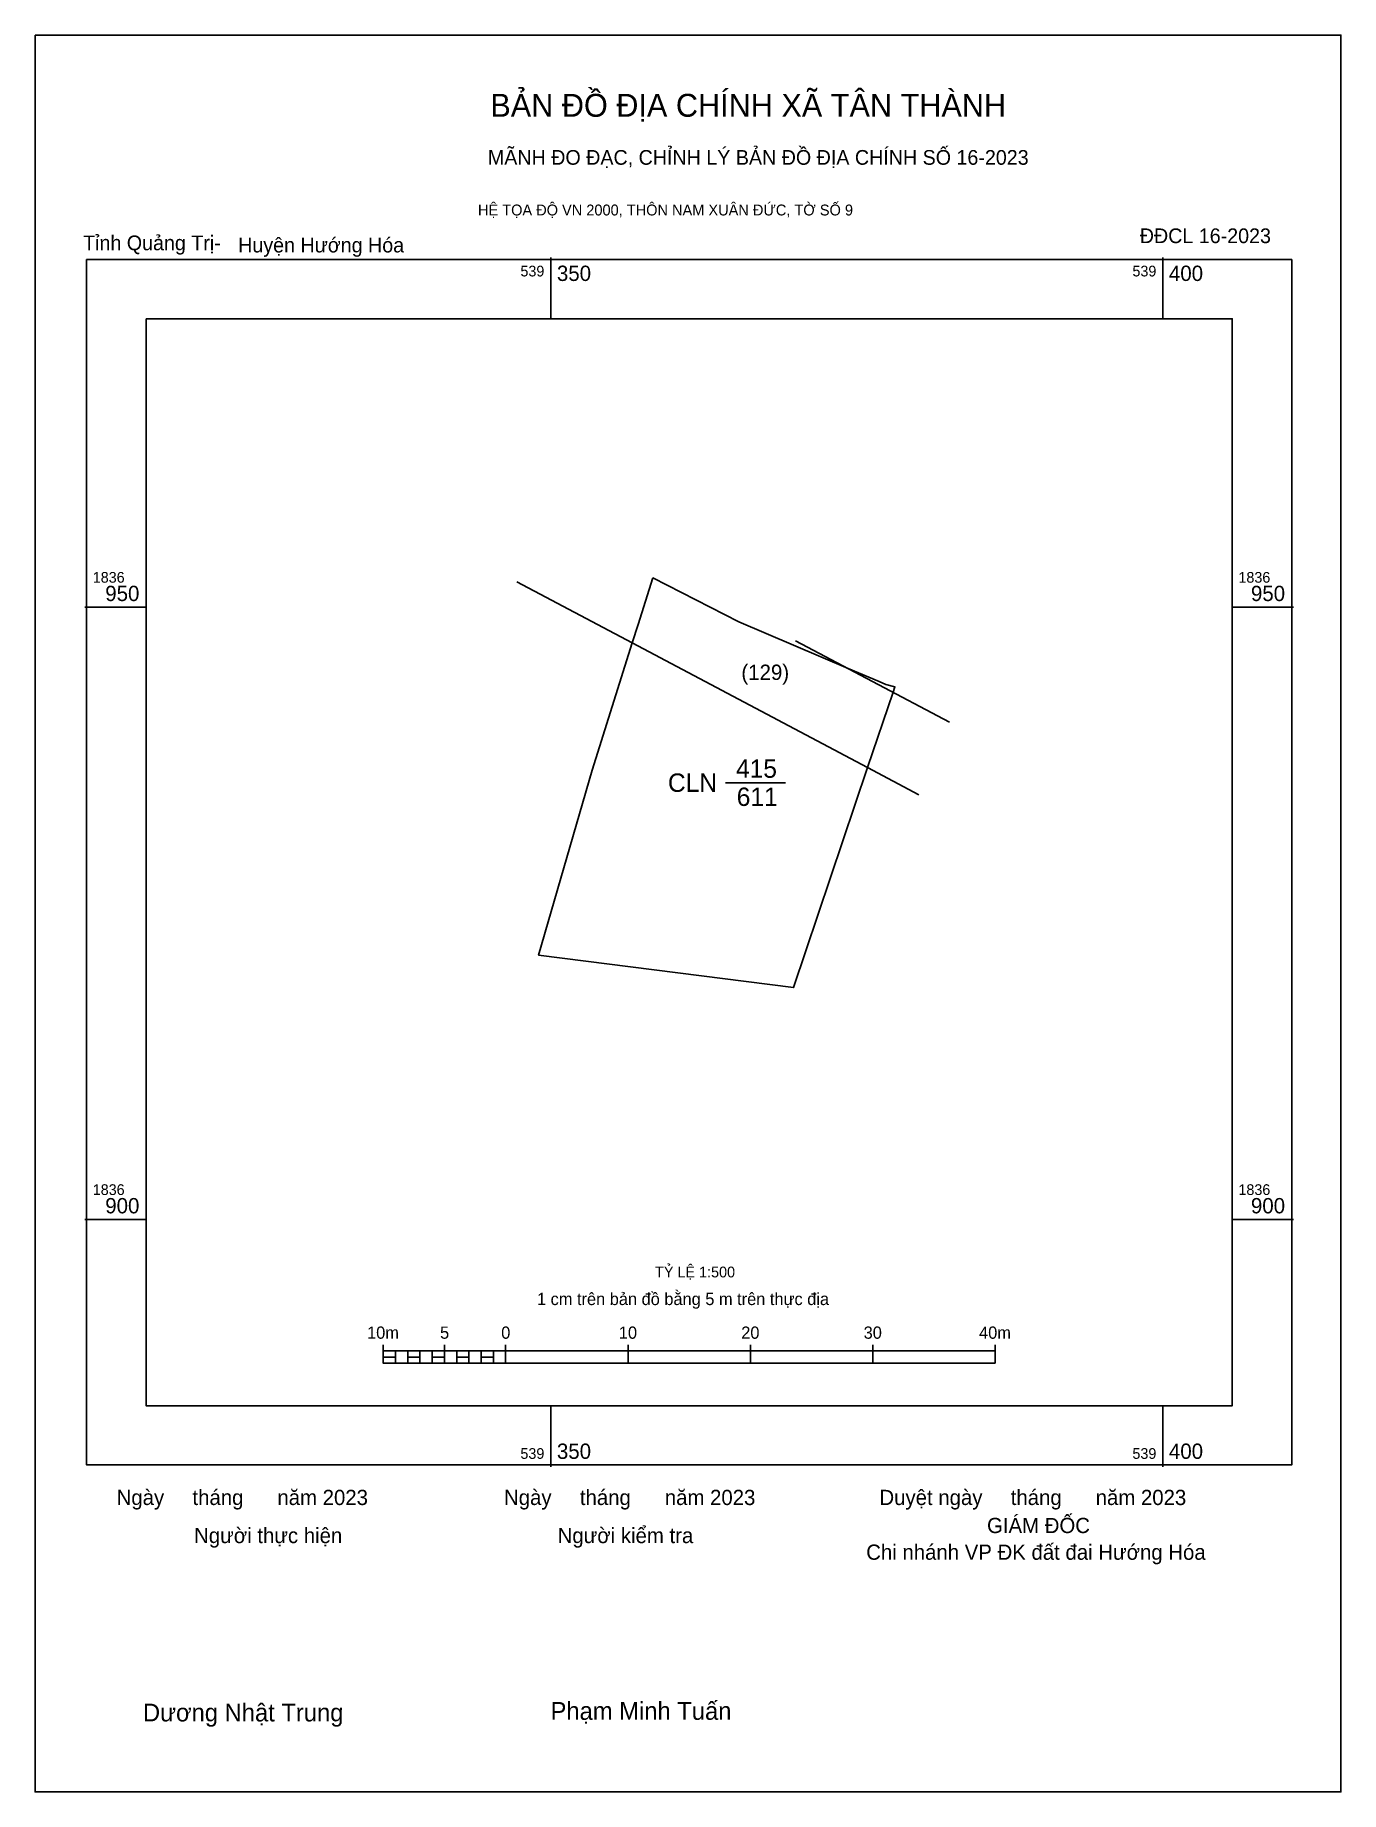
# Model space of a CAD drawing. Extents: x 539308 to 539415, y 1836853 to 1836997.
import ezdxf

# ---------------------------------------------------------------- set-up
doc = ezdxf.new("R2010")
doc.units = 0
for name, color, linetype in [('Level 10', 7, 'Continuous'), ('Level 13', 7, 'Continuous'), ('Level 15', 7, 'Continuous'), ('Level 27', 7, 'Continuous'), ('Level 59', 7, 'Continuous'), ('Level 6', 7, 'Continuous'), ('Level 62', 7, 'Continuous'), ('Level 63', 7, 'Continuous'), ('Level 9', 7, 'Continuous')]:
    doc.layers.add(name, color=color, linetype=linetype)

msp = doc.modelspace()

# ---------------------------------------------------------------- linework, layer by layer
at = {"layer": 'Level 10'}
msp.add_line((539364.27, 1836935.67), (539369.17, 1836935.67), dxfattribs=at)
msp.add_lwpolyline([(539358.34, 1836952.4), (539365.35, 1836948.8), (539374.29, 1836944.99), (539376.82, 1836943.92), (539377.36, 1836943.69), (539378.11, 1836943.51), (539377.96, 1836943.06), (539375.88, 1836936.9), (539369.84, 1836918.94), (539349, 1836921.59), (539353.37, 1836936.69), (539356.66, 1836947.08), (539357.14, 1836948.6)], close=True, dxfattribs=at)
at = {"layer": 'Level 15'}
msp.add_lwpolyline([(539307.87, 1836996.72), (539414.55, 1836996.72), (539414.55, 1836853.26), (539307.87, 1836853.26)], close=True, dxfattribs=at)
at = {"layer": 'Level 27'}
for p, q in [((539358.34, 1836952.4), (539358.34, 1836952.41)), ((539378.11, 1836943.51), (539378.11, 1836943.51)), ((539349, 1836921.59), (539349, 1836921.59)), ((539349, 1836921.59), (539349, 1836921.59)), ((539369.84, 1836918.94), (539369.84, 1836918.94)), ((539369.84, 1836918.94), (539369.84, 1836918.94))]:
    msp.add_line(p, q, dxfattribs=at)
at = {"layer": 'Level 59'}
for points in [[(539347.22, 1836952.07), (539356.66, 1836947.08), (539375.88, 1836936.9), (539380.06, 1836934.69)], [(539370, 1836947.26), (539382.57, 1836940.62)]]:
    msp.add_lwpolyline(points, dxfattribs=at)
at = {"layer": 'Level 62'}
msp.add_lwpolyline([(539316.93, 1836973.55), (539405.68, 1836973.55), (539405.68, 1836884.79), (539316.93, 1836884.79)], close=True, dxfattribs=at)
at = {"layer": 'Level 63'}
for p, q in [((539350, 1836978.55), (539350, 1836973.55)), ((539400, 1836978.55), (539400, 1836973.55)), ((539311.93, 1836950), (539316.93, 1836950)), ((539405.68, 1836950), (539410.68, 1836950)), ((539311.93, 1836900), (539316.93, 1836900)), ((539405.68, 1836900), (539410.68, 1836900)), ((539336.31, 1836889.76), (539336.31, 1836888.26)), ((539341.31, 1836889.76), (539341.31, 1836888.26)), ((539346.31, 1836889.76), (539346.31, 1836888.26)), ((539356.31, 1836889.76), (539356.31, 1836888.26)), ((539366.31, 1836889.76), (539366.31, 1836888.26)), ((539376.31, 1836889.76), (539376.31, 1836888.26)), ((539386.31, 1836889.76), (539386.31, 1836888.26)), ((539336.31, 1836889.26), (539386.31, 1836889.26)), ((539337.31, 1836889.26), (539337.31, 1836888.26)), ((539338.31, 1836889.26), (539338.31, 1836888.26)), ((539339.31, 1836889.26), (539339.31, 1836888.26)), ((539340.31, 1836889.26), (539340.31, 1836888.26)), ((539341.31, 1836889.26), (539341.31, 1836888.26)), ((539342.31, 1836889.26), (539342.31, 1836888.26)), ((539343.31, 1836889.26), (539343.31, 1836888.26)), ((539344.31, 1836889.26), (539344.31, 1836888.26)), ((539345.31, 1836889.26), (539345.31, 1836888.26)), ((539346.31, 1836889.26), (539346.31, 1836888.26)), ((539336.31, 1836888.26), (539386.31, 1836888.26)), ((539350, 1836884.79), (539350, 1836879.79)), ((539400, 1836884.79), (539400, 1836879.79))]:
    msp.add_line(p, q, dxfattribs=at)
for points in [[(539312.08, 1836978.39), (539410.53, 1836978.39), (539410.53, 1836879.95), (539312.08, 1836879.95)], [(539336.31, 1836888.76), (539337.31, 1836888.76), (539337.31, 1836888.26), (539336.31, 1836888.26)], [(539336.31, 1836888.76), (539337.31, 1836888.76), (539337.31, 1836888.26), (539336.31, 1836888.26)], [(539338.31, 1836888.76), (539339.31, 1836888.76), (539339.31, 1836888.26), (539338.31, 1836888.26)], [(539340.31, 1836888.76), (539341.31, 1836888.76), (539341.31, 1836888.26), (539340.31, 1836888.26)], [(539342.31, 1836888.76), (539343.31, 1836888.76), (539343.31, 1836888.26), (539342.31, 1836888.26)], [(539344.31, 1836888.76), (539345.31, 1836888.76), (539345.31, 1836888.26), (539344.31, 1836888.26)]]:
    msp.add_lwpolyline(points, close=True, dxfattribs=at)

# ---------------------------------------------------------------- texts
at = {"layer": 'Level 10'}
msp.add_text('(129)', height=1.25, dxfattribs=at).set_placement((539365.57, 1836944.06))
at = {"layer": 'Level 13'}
for s, p in [('415', (539365.13, 1836936.07)), ('CLN', (539359.57, 1836934.92)), ('611', (539365.19, 1836933.77))]:
    msp.add_text(s, height=1.5, dxfattribs=at).set_placement(p)
at = {"layer": 'Level 6'}
msp.add_text('TỶ LỆ 1:500', height=0.879, dxfattribs=at).set_placement((539358.52, 1836895.27))
at = {"layer": 'Level 63'}
for s, height, p in [('BẢN ĐỒ ĐỊA CHÍNH XÃ TÂN THÀNH', 1.8718, (539345.06, 1836990.05)), ('MÃNH ĐO ĐẠC, CHỈNH LÝ BẢN ĐỒ ĐỊA CHÍNH SỐ 16-2023', 1.2011, (539344.86, 1836986.13)), ('HỆ TỌA ĐỘ VN 2000, THÔN NAM XUÂN ĐỨC, TỜ SỐ 9', 0.8891, (539344.05, 1836981.99)), ('539', 0.875, (539347.52, 1836977.01)), ('350', 1.25, (539350.5, 1836976.64)), ('539', 0.875, (539397.52, 1836977.01)), ('400', 1.25, (539400.5, 1836976.64)), ('1836', 0.875, (539312.58, 1836952)), ('1836', 0.875, (539406.18, 1836952)), ('950', 1.25, (539313.6, 1836950.5)), ('950', 1.25, (539407.2, 1836950.5)), ('1836', 0.875, (539312.58, 1836902)), ('1836', 0.875, (539406.18, 1836902)), ('900', 1.25, (539313.6, 1836900.5)), ('900', 1.25, (539407.2, 1836900.5)), ('1 cm trên bản đồ bằng 5 m trên thực địa', 1, (539348.87, 1836893.01)), ('10m', 1, (539334.99, 1836890.26)), ('5', 1, (539340.95, 1836890.26)), ('0', 1, (539345.95, 1836890.26)), ('10', 1, (539355.56, 1836890.26)), ('20', 1, (539365.56, 1836890.26)), ('30', 1, (539375.56, 1836890.26)), ('40m', 1, (539384.99, 1836890.26)), ('539', 0.875, (539347.52, 1836880.45)), ('350', 1.25, (539350.5, 1836880.45)), ('539', 0.875, (539397.52, 1836880.45)), ('400', 1.25, (539400.5, 1836880.45)), ('Ngày     tháng      năm 2023', 1.2442, (539314.53, 1836876.68)), ('Ngày     tháng      năm 2023', 1.2442, (539346.18, 1836876.68)), ('Duyệt ngày     tháng      năm 2023', 1.2442, (539376.85, 1836876.68)), ('GIÁM ĐỐC', 1.244, (539385.64, 1836874.39)), ('Người thực hiện', 1.2442, (539320.86, 1836873.57)), ('Người kiểm tra', 1.2442, (539350.56, 1836873.57)), ('Chi nhánh VP ĐK đất đai Hướng Hóa', 1.2442, (539375.77, 1836872.21)), ('Dương Nhật Trung', 1.4512, (539316.68, 1836859.01)), ('Phạm Minh Tuấn', 1.4512, (539349.98, 1836859.14))]:
    msp.add_text(s, height=height, dxfattribs=at).set_placement(p)
at = {"layer": 'Level 9'}
for s, p in [('Tỉnh Quảng Trị-', (539311.79, 1836979.15)), ('Huyện Hướng Hóa', (539324.46, 1836978.97)), ('ĐĐCL 16-2023', (539398.12, 1836979.73))]:
    msp.add_text(s, height=1.2011, dxfattribs=at).set_placement(p)

doc.saveas('drawing.dxf')
